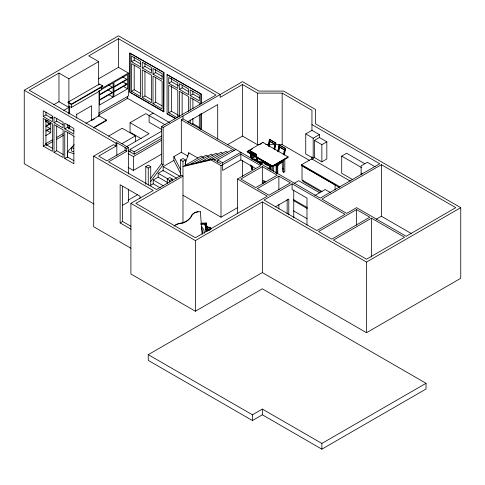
<?xml version="1.0" encoding="UTF-8"?>
<svg xmlns="http://www.w3.org/2000/svg" width="485" height="485" viewBox="0 0 485 485"><rect width="100%" height="100%" fill="white"/><g stroke="black" fill="none" stroke-linecap="round" stroke-linejoin="round"><path stroke-width="0.73" d="M251.897 156.376L251.945 154.885M272.279 170.423L272.406 166.694L284.81 159.535L284.81 171.708L283.773 172.302L282.743 171.708L282.009 160.971M253.103 158.346L253.297 155.479M273.467 171.587L273.855 165.864M200.281 211.775L198.05 211.642L194.831 212.448L192.296 214.394A15.459 14.016 5.9 0 1 180.281 223.245A11.537 10.464 5.9 0 0 173.909 226.143M268.751 144.518L269.618 139.31L275.868 142.923L274.777 149.574M269.145 146.325L269.927 141.268L275.559 144.518M274.492 147.052L274.716 145.603M278.438 149.331L279.196 144.845L285.453 148.452L284.356 155.103M278.723 151.853L279.505 146.797L283.895 149.331M283.737 154.745L283.961 153.302M284.186 151.86L284.41 150.417M268.223 145.494L269.618 139.31M274.328 149.841L275.868 142.923M277.656 151.763L279.196 144.845M284.052 154.63L285.453 148.452M268.696 146.591L269.927 141.268M273.855 148.743L274.94 144.16M278.42 151.381L279.505 146.797M283.434 154.272L284.519 149.695M185.058 164.069L188.762 152.769L197.904 158.043M150.659 178.328L161.481 163.748L161.481 126.518L216.043 95.018L118.492 38.697L88.731 55.878L98.655 61.607L98.655 85.033M150.508 181.711L163.136 164.7L163.136 127.47L161.481 126.518M67.567 157.455L67.567 151.726L74.193 144.651M73.671 151.714L71.531 151.047L71.531 147.701L72.92 146.221M252.473 158.462L255.48 156.297M260.7 164.257L263.106 162.517L270.963 167.052L267.781 168.525M275.438 164.391L276.747 165.142L282.761 160.808M277.517 164.354L281.621 161.408M277.517 165.549L282.797 161.76M93.981 204.009L24.25 163.748L24.25 90.24L118.492 35.829L220.178 94.539L220.178 97.4L242.5 84.517L257.383 93.108L282.179 93.108L311.946 110.289L311.946 130.586M98.655 61.607L68.894 78.788L58.97 73.059L29.209 90.24L128.416 147.519L128.416 173.969M129.859 53.132L163.96 72.58L163.754 111.841L129.859 92.271L129.859 53.132L163.96 72.58M53.799 104.687L58.97 101.698L68.894 107.427L63.717 110.416M98.437 78.916L118.492 67.33L128.416 73.059L128.416 95.969L98.655 113.15M131.514 61.722L140.608 66.972L140.608 61.249L131.514 55.999L131.514 61.722L134.2 60.176L140.698 63.923M43.262 116.497L52.356 121.747L52.356 116.018L43.262 110.768L43.262 116.497L45.954 114.945L52.447 118.692M68.064 102.177L99.48 84.038L102.79 85.948L102.79 86.427L71.374 104.56L68.064 102.65L68.064 102.177L71.374 104.087L102.79 85.948M45.602 120.874L46.893 120.128M50.131 118.255L52.719 116.764M101.244 88.749L128.416 73.059M45.645 121.802L48.179 120.341M101.432 89.598L113.12 82.844L113.12 97.164L99.48 105.039L99.48 90.719M68.894 105.997L71.374 107.427L101.135 90.24L101.135 87.064M142.263 67.93L151.356 73.18L151.356 67.451L142.263 62.201L142.263 67.93L144.948 66.378L151.447 70.131M99.304 94.642L112.296 87.142L112.296 87.615L99.304 95.121M46.087 125.845L49.876 123.651L49.876 124.13L46.087 126.318M113.769 86.766L126.761 79.267L126.761 79.74L113.769 87.245M54.011 122.699L63.105 127.949L63.105 122.22L54.011 116.97L54.011 122.699L56.696 121.147L63.195 124.9M46.087 130.617L49.876 128.428L49.876 128.907L46.087 131.095M99.304 99.892L112.296 92.392L112.296 92.865L99.304 100.371M113.769 91.538L126.761 84.038L126.761 84.517L113.769 92.017M76.333 114.108L76.745 114.345L91.629 105.754L91.629 120.553M45.645 135.642L50.707 132.72L50.707 122.523M127.585 88.81L113.945 96.685L113.945 82.365L127.585 74.49L127.585 88.81L123.038 86.184M153.011 74.132L162.105 79.382L162.105 73.659L153.011 68.409L153.011 74.132L155.697 72.58L162.19 76.333M64.76 128.901L73.853 134.151L73.853 128.428L64.76 123.178L64.76 128.901L67.445 127.355L73.938 131.102M129.859 92.271L130.071 53.017M131.514 91.319L140.608 96.57L140.608 68.882L131.514 63.632L131.514 91.319L134.2 89.767L140.698 93.514M45.602 143.784L52.719 139.674M56.599 137.431L63.068 133.696M43.262 146.088L52.356 151.338L52.356 123.651L43.262 118.401L43.262 146.088L45.954 144.536L52.447 148.283M175.54 118.643L167.064 113.751L167.064 74.611L201.166 94.06L201.166 103.845M46.069 145.421L52.538 141.687M56.418 139.444L63.535 135.339M98.473 115.169L127.585 98.358L127.585 96.212M85.803 123.439L99.067 115.782L106.506 120.074L106.506 120.553L93.569 128.022M92.247 120.195L94.539 118.873M142.263 97.521L151.356 102.772L151.356 75.09L142.263 69.84L142.263 97.521L144.948 95.969L151.447 99.722M168.719 83.202L177.813 88.452L177.813 82.723L168.719 77.473L168.719 83.202L171.405 81.65L178.547 85.778M93.569 127.543L106.506 120.074M54.011 152.29L63.105 157.54L63.105 129.859L54.011 124.609L54.011 152.29L56.696 150.738L63.195 154.491M153.011 103.729L162.105 108.979L162.105 81.292L153.011 76.042L153.011 103.729L155.697 102.177L162.19 105.924M179.462 89.41L188.556 94.66L188.556 88.931L179.462 83.681L179.462 89.41L182.148 87.858L188.647 91.604M74.266 136.303L64.76 130.811L64.76 158.498L67.445 156.946L73.938 160.693M141.214 138.68L130.071 132.247L130.071 122.699L145.773 113.629L165.082 124.778M108.652 136.061L122.19 128.246L135.418 135.879L135.418 141.608M153.218 113.15L149.083 115.539L149.083 122.22L161.881 129.61M190.211 95.612L199.305 100.862L199.305 95.133L190.211 89.883L190.211 95.612L192.897 94.06L199.396 97.812M130.974 248.278L93.696 226.75L93.696 156.109L113.532 144.651L116.012 146.088L116.012 143.22L24.25 90.24M116.012 143.22L116.843 142.748L126.761 148.471L128.416 147.519M167.064 113.751L175.091 118.146M177.813 117.297L177.813 90.362L168.719 85.111L168.719 112.793L171.405 111.247L178.547 115.369M167.064 74.611L201.166 94.06M116.012 146.088L98.655 156.109L106.918 160.881L125.106 150.38L126.761 151.338L126.761 148.471M121.88 143.699L135.418 135.879M126.579 146.67L149.083 133.678L130.071 122.699M163.136 127.47L242.5 81.65L258.832 91.083L283.634 91.083L315.45 109.452L315.45 123.772L460.75 207.659L460.75 278.299L366.508 332.71L262.343 272.57L195.376 311.231L130.895 274.001L130.895 203.36L153.218 190.472L93.696 156.109M126.761 151.338L108.573 161.838L156.522 189.52L181.323 175.2L182.978 176.158L135.855 203.36L195.376 237.729L267.302 196.201L237.541 179.02L237.541 213.388M130.071 151.817L130.071 149.428L161.802 131.108M181.323 152.708L181.323 119.837L182.978 118.88L320.209 198.11L379.731 163.748L311.946 124.609M130.071 149.428L134.2 151.811L161.56 136.018M187.562 121.959L217.698 104.56L217.698 139.116M128.21 150.738L134.2 154.2L161.56 138.407M128.137 153.563L133.375 156.588L161.517 140.341M191.824 124.275L192.897 123.657L199.396 127.403M128.137 167.404L133.375 170.429L161.517 154.181M145.773 184.348L145.773 166.61L148.258 165.179L150.738 166.61L150.738 185.828M145.773 166.61L148.258 168.04L150.738 166.61M180.62 173.484L173.885 160.408L173.885 156.588L181.323 152.29L188.144 156.231M163.136 171.108L163.136 166.61L173.885 160.408M180.499 176.188L180.499 159.929L182.978 158.498L185.458 159.929L185.458 165.84M167.774 182.651L158.177 177.11L158.177 173.29L163.136 170.429L176.576 178.189M180.499 159.929L182.978 161.359L185.458 159.929M160.256 187.859L153.218 183.791L153.218 179.977L158.177 177.11M150.738 185.228L153.218 183.791M184.924 165.482L201.166 156.109L203.645 157.54M128.04 200.238L137.643 194.691M189.884 164.53L206.125 155.158L208.605 156.588M167.27 183.451L167.27 179.02L169.75 177.589L172.23 179.02L172.23 180.499M122.656 205.258L128.416 201.93L128.416 189.083M194.849 163.578L211.084 154.2L212.945 155.273M227.489 144.73L242.5 136.061L257.383 144.657L259.633 144.657M200.457 162.245L216.043 153.248L217.904 154.321M167.27 179.02L169.75 180.45L172.23 179.02M206.064 160.917L221.008 152.29L222.864 153.363M211.023 159.959L225.968 151.338L227.829 152.411M214.037 160.135L230.927 150.38L232.788 151.453M217.698 162.475L217.698 159.929L235.886 149.428M222.657 162.79L240.845 152.29L240.845 159.929L222.657 170.429L222.657 162.79L217.698 159.929M139.989 198.45L139.989 196.201L120.147 184.749L120.147 222.93L122.626 221.499L130.95 226.301M182.978 166.61L211.084 159.929L221.008 165.658L240.845 154.2L260.688 165.658L237.541 179.02M247.192 151.423L262.9 142.354L288.114 156.91L288.114 157.389L272.406 166.458L247.192 151.902L247.192 151.423L272.406 165.979L288.114 156.91M247.192 151.902L249.811 150.386M251.121 149.635L252.43 148.877M260.281 144.342L261.591 143.59M251.436 159.122L249.993 150.653L256.244 154.26L257.959 161.008M249.787 150.774L256.244 154.26M254.407 159.165L260.657 162.778L260.966 164.015L254.716 160.408L254.407 159.165L260.863 162.657L261.173 163.918L260.554 163.56M305.744 133.915L311.946 130.338L319.385 134.63L319.385 137.498L326.823 141.79L326.823 158.971L321.864 161.838L314.425 157.54L313.183 158.256L305.744 153.963L305.744 133.915L313.183 138.213L319.385 134.63M260.578 164.045L261.403 163.566M251.436 165.567L251.436 169.15L252.061 169.507L252.679 169.15L252.679 166.282M262.343 166.61L240.845 179.02L255.728 187.61L277.22 175.2L262.343 166.61L262.343 183.791M314.425 157.54L314.425 140.359L319.385 137.498M273.049 165.852L285.823 158.474M276.929 164.888L277.753 164.415L277.753 173.006L276.929 173.484L276.098 173.006L276.098 164.415M277.547 165.846L278.166 165.488L277.547 165.13M314.425 140.359L321.864 144.657L326.823 141.79M283.179 168.38L282.555 168.738L283.179 169.095M278.875 176.158L257.383 188.568L268.957 195.249L290.448 182.839L278.875 176.158L278.875 189.605M339.324 187.428L301.609 165.658L301.609 164.7L311.734 158.856L350.309 181.123M182.978 195.249L221.008 217.201L237.601 207.622M292.103 183.791L263.992 200.02L316.905 230.569L345.011 214.34L292.103 183.791L292.103 189.52L306.981 198.11L306.981 225.155M294.128 183.342L298.718 180.693L319.706 192.812M130.895 203.36L195.376 240.59L262.343 201.93L366.508 262.07L460.75 207.659M352.686 179.632L341.707 173.29L341.707 156.109L346.666 153.248L364.75 163.688M275.207 206.907L288.793 199.068L288.793 214.788M314.82 195.497L325.168 189.52L330.752 192.739M381.386 164.7L321.864 199.068L346.666 213.382L356.584 207.659L406.187 236.292L455.791 207.659L381.386 164.7L381.386 216.249L411.407 233.582M356.584 209.569L318.554 231.521L331.782 239.16L369.812 217.201L356.584 209.569L356.584 225.252M371.468 218.159L333.438 240.111L366.508 259.202L404.532 237.25L371.468 218.159L371.468 257.008M376.154 219.268L381.386 216.249M148.258 354.662L262.343 288.799L426.03 383.302L426.03 389.031L321.864 449.171L262.343 414.802L252.418 420.531L148.258 360.391L148.258 354.662L252.418 414.802L262.343 409.073L321.864 443.442L426.03 383.302M250.921 152.272L252.061 159.48L252.679 159.122L250.921 152.272L255.934 155.164L256.462 157.219M255.934 155.164L256.801 160.953M260.354 162.681L263.694 161.129M260.354 163.875L265.028 161.699M259.348 161.893L262.524 160.42M260.621 162.736L263.798 161.269M270.963 168.489L269.69 169.071L270.521 168.592L270.521 170.023M207.58 231.206L206.434 224.919L205.185 225.452L206.07 231.29M198.019 211.89L194.806 212.697L192.272 214.637A15.459 14.016 5.9 0 1 180.923 223.391M184.633 165.658L212.739 158.971L221.008 163.748M201.202 223.215L206.228 222.961L206.307 224.422L205.937 223.931L206.307 224.422M206.307 223.47L200.693 223.743M207.622 229.017L209.829 228.902L209.963 229.757L207.016 229.902M207.053 230.029L208.902 230.072L207.077 230.163M207.053 230.145L208.902 230.193L207.077 230.284M207.125 230.593L208.974 230.545M200.693 224.7L205.143 224.482L206.246 231.781M265.647 144.657L282.179 144.657L309.357 160.341M71.531 147.701L73.671 148.374M67.567 151.726L74.047 153.751M375.166 166.834L367.333 162.311L361.131 165.894L361.131 174.806M341.707 156.109L361.725 167.671M361.131 173.054L362.374 173.769M269.411 139.431L275.662 143.039M278.99 144.96L285.241 148.574M269.102 141.05L275.353 144.663M278.681 146.579L284.931 150.192M301.609 164.7L339.973 186.852M322.125 191.581L302.022 179.977L302.022 165.658L335.093 184.749L335.093 190.023M122.311 76.697L126.761 79.267M274.468 164.542L276.929 165.967M321.003 191.89L302.852 181.408L302.852 180.135M250.096 152.011L256.347 155.624L257.42 161.311M248.847 152.617L250.812 153.751M252.121 154.503L256.044 156.77M257.353 157.528L271.752 165.84M272.406 166.694L250.502 154.048L250.502 157.625M122.947 81.838L126.761 84.038M124.851 83.414L126.761 84.517M253.115 159.613L254.352 160.329M181.323 119.837L234.643 150.617M168.719 112.793L177.158 117.673M130.72 92.526L132.678 93.66M133.981 94.411L150.277 103.82M151.581 104.572L163.96 111.72M240.845 159.929L255.565 168.428M251.533 166.816L250.502 166.222L250.502 164.785M108.476 84.936L112.296 87.142M127.003 98.019L169.562 122.59M101.959 85.948L102.79 86.427M107.84 89.822L112.296 92.392M265.738 181.936L263.167 180.45L263.167 183.445M293.48 199.62L307.254 207.574M293.48 200.578L307.254 208.532M108.573 94.539L113.12 97.164M293.486 210.842L307.072 218.686M98.655 116.018L99.067 116.254L99.067 90.562M105.269 119.837L106.506 120.553M161.481 163.748L163.136 164.7M163.136 166.61L179.777 176.219M158.177 173.29L167.774 178.838M153.218 179.977L163.457 185.888M46.063 121.45L49.876 123.651M47.973 123.032L49.876 124.13M46.063 126.221L49.876 128.428M46.16 130.095L50.707 132.72M64.76 158.498L73.853 163.748L73.853 136.061M120.147 222.93L131.029 229.211M206.392 225.737L207.944 227.029L210.69 227.592L210.89 228.047M206.331 226.301L207.416 228.174L207.75 230.369M173.885 156.588L180.62 169.671M205.937 223.931L206.24 225.137M206.016 224.434L206.471 226.246L208.023 227.538L210.769 228.095L210.963 229.326M256.038 154.382L256.347 155.624M254.613 159.05L254.922 160.311M249.993 150.653L250.302 151.914M206.434 224.919L207.319 230.757M204.415 233.358L203.876 229.787L201.536 226.368L202.663 233.806M200.305 211.527L202.154 234.273M283.361 160.371L283.773 172.302M366.508 262.07L366.508 332.71M321.864 144.657L321.864 161.838M321.864 443.442L321.864 449.171M313.183 138.213L313.183 158.256M311.946 156.606L311.946 159.595M293.758 190.065L293.758 217.862M287.144 199.608L287.144 213.837M282.179 93.108L282.179 144.657M278.875 204.543L278.875 209.029M276.929 164.773L276.929 173.484M276.747 163.712L276.747 165.142M272.406 165.979L272.406 166.458M270.988 165.518L270.963 170.156M270.315 168.592L270.315 169.786M270.157 165.276L270.157 167.428M269.333 164.803L269.333 166.949M268.175 163.894L268.175 165.324M267.35 162.942L267.35 165.088M266.52 163.178L266.52 165.324M265.901 163.063L265.901 164.494M265.077 162.105L265.077 164.251M264.822 180.996L264.822 182.493M264.252 161.626L264.252 163.778M262.9 142.354L262.9 142.832M262.343 201.93L262.343 272.57M262.343 409.073L262.343 414.802M257.383 93.108L257.383 144.657M252.418 414.802L252.418 420.531M252.061 165.925L252.061 169.507M242.5 84.517L242.5 136.061M242.5 160.474L242.5 176.249M221.008 165.658L221.008 217.201M209.829 228.902L209.829 229.381M206.228 222.961L206.228 223.918M205.143 224.482L205.143 225.84M201.166 113.629L201.166 129.434M200.96 94.181L200.96 103.966M200.96 113.751L200.96 129.556M199.305 105.015L199.305 102.772L190.211 97.521L190.211 110.24M199.305 114.745L199.305 128.962M195.376 240.59L195.376 311.231M192.897 91.198L192.897 94.06M192.897 98.964L192.897 108.688M192.897 118.419L192.897 123.657M190.211 119.965L190.211 123.711M188.762 152.769L188.762 154.042M188.556 111.532L188.556 96.57L179.462 91.319L179.462 116.758M188.556 121.256L188.556 122.753M182.978 116.018L182.978 118.88M182.978 161.359L182.978 223.221M182.148 84.99L182.148 87.858M182.148 92.756L182.148 114.454M171.405 78.073L171.405 81.65M171.405 85.803L171.405 111.247M169.75 180.45L169.75 181.93M163.754 72.701L163.754 111.841M155.697 69.719L155.697 72.58M155.697 77.485L155.697 102.177M148.258 168.04L148.258 185.04M144.948 63.517L144.948 66.378M144.948 71.283L144.948 95.969M134.2 57.309L134.2 60.176M134.2 65.075L134.2 89.767M134.2 151.811L134.2 154.2M133.375 156.588L133.375 170.429M125.106 147.519L125.106 150.38M122.626 186.313L122.626 221.499M118.492 38.697L118.492 67.415M116.843 142.748L116.843 155.594M99.48 84.038L99.48 84.517M76.745 114.345L76.745 118.116M71.374 104.087L71.374 107.427M69.306 106.233L69.306 113.787M69.306 125.124L69.306 128.907M69.306 132.963L69.306 133.436M68.894 78.788L68.894 114.078M68.894 125.16L68.894 128.858M67.445 124.487L67.445 127.355M67.445 132.253L67.445 156.946M58.97 73.059L58.97 101.777M56.696 118.285L56.696 121.147M56.696 126.051L56.696 150.738M45.954 112.077L45.954 114.945M45.954 119.843L45.954 144.536M175.643 225.082A11.537 10.464 5.9 0 1 180.256 223.488M208.926 230.363L207.101 230.454L208.95 230.381"/></g></svg>
